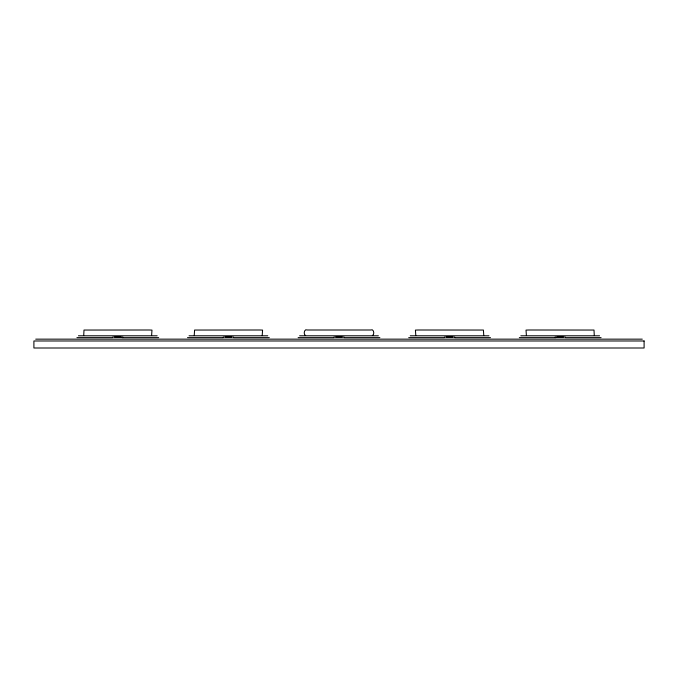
<?xml version="1.0" encoding="UTF-8"?>
<svg xmlns="http://www.w3.org/2000/svg" width="678" height="678" viewBox="0 0 678 678"><rect width="100%" height="100%" fill="white"/><g stroke="black" fill="none" stroke-linecap="round" stroke-linejoin="round"><path stroke-width="1.02" d="M594.275 335.415L594.004 330.05L528.772 330L526.026 330.101L526.391 335.441M151.609 335.441L151.974 330.101L149.228 330L83.996 330.05L83.725 335.415M262.208 335.441L262.572 330.101L259.827 330L194.594 330.05L194.23 335.39M372.366 335.457C374.68 335.313 374.205 328.084 370.425 330L307.575 330C303.795 328.084 303.32 335.313 305.634 335.457M78.445 335.796L157.16 335.796M189.043 335.796L267.759 335.796M299.642 335.796L378.358 335.796M410.241 335.796L488.957 335.796M520.84 335.796L599.555 335.796M114.768 337.017L120.837 337.017M225.367 337.017L231.435 337.017M335.966 337.017L342.034 337.017M446.565 337.017L452.633 337.017M557.163 337.017L563.232 337.017M112.616 337.136L122.989 337.136M223.215 337.136L233.588 337.136M333.813 337.136L344.187 337.136M444.412 337.136L454.785 337.136M555.011 337.136L565.384 337.136M76.919 337.627L112.573 337.627M121.989 337.627L158.686 337.627M187.518 337.627L223.172 337.627M233.63 337.627L269.285 337.627M298.117 337.627L333.771 337.627M344.229 337.627L379.883 337.627M408.715 337.627L444.37 337.627M454.828 337.627L490.482 337.627M519.314 337.627L556.011 337.627M565.427 337.627L601.081 337.627M35.731 339.153L642.269 339.153M415.792 335.441L415.428 330.101L418.173 330L483.406 330.05L483.77 335.39M644.1 340.983L33.9 340.983L33.9 348L644.1 348L644.1 340.983"/></g></svg>
